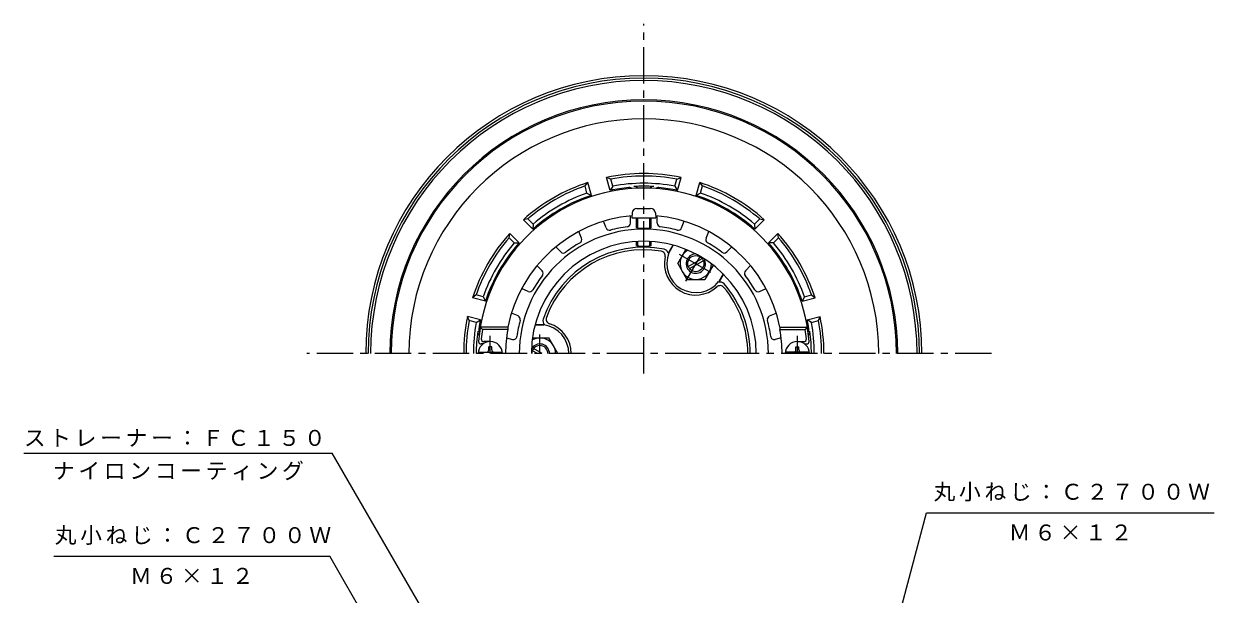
# Model space of a CAD drawing. Units: millimetres, scale not verified. Extents: x -283 to 226, y -346 to 341.
# Drawn here: x -282.8 to 209.5, y 104.5 to 340.5 of the extents above; entities that cross this region are included whole.
import ezdxf

# ---------------------------------------------------------------- set-up
doc = ezdxf.new("R2010")
doc.units = ezdxf.units.MM
doc.header["$LTSCALE"] = 3
doc.linetypes.add('CHAIN1', pattern=[8, 5, -1, 1, -1])
for name, color, linetype, lineweight in [('0-0', 3, 'Continuous', 9), ('0-1', 2, 'Continuous', 9), ('0-2', 6, 'Continuous', 5), ('0-5', 7, 'Continuous', 9)]:
    doc.layers.add(name, color=color, linetype=linetype, lineweight=lineweight)
doc.styles.add('ＭＳ ゴシック', font='')
doc.styles.get('ＭＳ ゴシック').set_extended_font_data('MS Gothic')

msp = doc.modelspace()

# ---------------------------------------------------------------- linework, layer by layer
at = {"layer": '0-0', "linetype": 'CHAIN1'}
for p, q in [((-26.395, 195.877), (-26.395, 340.532)), ((117.369, 204.039), (-165.732, 204.039))]:
    msp.add_line(p, q, dxfattribs=at)
at = {"layer": '0-0'}
for radius in [115, 114, 113]:
    msp.add_arc((-26.395, 204.039), radius, 0, 180, dxfattribs=at)
at = {"layer": '0-1'}
for p, q in [((-40.36, 271.611), (-41.785, 276.932)), ((-40.052, 276.259), (-41.785, 276.932)), ((-39.273, 273.353), (-40.052, 276.259)), ((-13.516, 273.353), (-12.737, 276.259)), ((-12.737, 276.259), (-11.004, 276.932)), ((-12.43, 271.611), (-11.004, 276.932)), ((-50.677, 273.412), (-49.513, 274.862)), ((-49.898, 270.506), (-50.677, 273.412)), ((-48.087, 269.541), (-49.513, 274.862)), ((-39.273, 273.353), (-40.36, 271.611)), ((-13.516, 273.353), (-12.43, 271.611)), ((-4.703, 269.541), (-3.277, 274.862)), ((-2.112, 273.412), (-3.277, 274.862)), ((-2.891, 270.506), (-2.112, 273.412)), ((-49.898, 270.506), (-48.087, 269.541)), ((-2.891, 270.506), (-4.703, 269.541)), ((-74.332, 259.755), (-76.17, 259.471)), ((-72.275, 255.576), (-76.17, 259.471)), ((-72.205, 257.627), (-74.332, 259.755)), ((-72.205, 257.627), (-72.275, 255.576)), ((19.415, 257.627), (21.543, 259.755)), ((19.415, 257.627), (19.485, 255.576)), ((19.485, 255.576), (23.38, 259.471)), ((21.543, 259.755), (23.38, 259.471)), ((-82.11, 251.977), (-81.827, 253.814)), ((-77.931, 249.919), (-81.827, 253.814)), ((25.142, 249.919), (29.037, 253.814)), ((27.193, 249.849), (29.321, 251.977)), ((29.321, 251.977), (29.037, 253.814)), ((-14.407, 248.967), (-16.349, 245.604)), ((-14.207, 248.914), (-16.023, 245.769)), ((27.193, 249.849), (25.142, 249.919)), ((6.374, 237.031), (4.559, 233.887)), ((6.52, 236.885), (4.579, 233.522)), ((-95.768, 228.322), (-97.217, 227.157)), ((-91.896, 225.731), (-97.217, 227.157)), ((-92.861, 227.543), (-95.768, 228.322)), ((-92.861, 227.543), (-91.896, 225.731)), ((40.072, 227.543), (39.107, 225.731)), ((39.107, 225.731), (44.428, 227.157)), ((40.072, 227.543), (42.978, 228.322)), ((42.978, 228.322), (44.428, 227.157)), ((-93.967, 218.004), (-99.288, 219.43)), ((-95.708, 216.918), (-93.967, 218.004)), ((41.177, 218.004), (46.498, 219.43)), ((42.919, 216.918), (41.177, 218.004)), ((-71.351, 215.922), (-67.72, 215.922)), ((-71.298, 216.122), (-67.414, 216.122))]:
    msp.add_line(p, q, dxfattribs=at)
at = {"layer": '0-1', "color": 4}
for p, q in [((-12.395, 241.278), (-8.998, 247.162)), ((-7.99, 240.069), (-2.299, 243.354)), ((-7.49, 239.203), (-1.799, 242.488)), ((2.252, 240.667), (-1.147, 234.778)), ((-72.439, 210.534), (-65.639, 210.534)), ((-61.892, 204.044), (-65.639, 210.534)), ((-70.395, 204.039), (-72.49, 205.249)), ((-68.395, 204.039), (-71.99, 206.115)), ((-61.895, 204.039), (-61.892, 204.044))]:
    msp.add_line(p, q, dxfattribs=at)
at = {"layer": '0-1', "color": 4, "linetype": 'CHAIN1'}
for p, q in [((-11.758, 245.241), (2.08, 237.252)), ((-3.145, 244.309), (-9.11, 233.977)), ((-69.395, 204.039), (-69.395, 211.975))]:
    msp.add_line(p, q, dxfattribs=at)
at = {"layer": '0-1'}
for points in [[(-82.11, 251.977), (-79.983, 249.849), (-77.931, 249.919)], [(-95.708, 216.918), (-98.615, 217.696), (-99.288, 219.43)], [(42.919, 216.918), (45.825, 217.696), (46.498, 219.43)]]:
    msp.add_lwpolyline(points, dxfattribs=at)
at = {"layer": '0-1', "color": 4}
msp.add_lwpolyline([(-12.395, 241.278), (-8.642, 234.778), (-1.147, 234.778)], dxfattribs=at)
msp.add_circle((-4.895, 241.278), 3.324, dxfattribs=at)
at = {"layer": '0-1'}
for centre, radius, start, end in [((-26.395, 204.039), 105, 0, 180), ((-26.395, 204.039), 104.5, 0, 180), ((-26.395, 204.039), 97.141, 0.00002, 180), ((-26.395, 204.039), 74.5, 78.07774, 101.92221), ((-26.395, 204.039), 73.5, 79.29144, 100.70853), ((-26.395, 204.039), 74.5, 108.07776, 131.92223), ((-26.395, 204.039), 73.5, 109.29144, 130.70853), ((-26.395, 204.039), 69, 95.13614, 101.67662), ((-26.395, 204.039), 70.5, 79.47443, 100.52556), ((-32.393, 270.77), 2, 53.16367, 95.13634), ((-26.395, 204.039), 69.3, 90, 93.40726), ((-30.395, 271.22), 2, 39.59988, 93.40761), ((-26.395, 204.039), 69.3, 86.59274, 90), ((-22.395, 271.22), 2, 86.59239, 140.39998), ((-20.397, 270.77), 2, 84.86366, 126.83736), ((-26.395, 204.039), 69, 78.32338, 84.86386), ((-26.395, 204.039), 74.5, 48.07776, 71.92223), ((-26.395, 204.039), 73.5, 49.29144, 70.70853), ((-26.395, 204.039), 69, 108.32333, 131.67662), ((-26.395, 204.039), 70.5, 109.47443, 130.52556), ((-26.395, 204.039), 69, 48.32335, 71.67664), ((-26.395, 204.039), 70.5, 49.47443, 70.52556), ((-26.395, 204.039), 74.5, 138.07776, 161.92223), ((-26.395, 204.039), 73.5, 139.29144, 160.70853), ((-26.395, 204.039), 74.5, 18.07777, 41.92224), ((-26.395, 204.039), 73.5, 19.29144, 40.70853), ((-26.395, 204.039), 70.5, 139.47443, 160.52556), ((-26.395, 204.039), 69, 138.32335, 161.67664), ((-26.395, 204.039), 44, 78.91273, 161.08699), ((-26.395, 204.039), 43, 80.3933, 159.60672), ((-19.553, 244.464), 2, 347.7377, 80.39403), ((-18.318, 245.255), 2, 10.04927, 78.91296), ((-26.395, 204.039), 69, 18.32336, 41.67665), ((-26.395, 204.039), 70.5, 19.47443, 40.52556), ((-4.895, 241.278), 13, 167.73709, 239.99994), ((-4.895, 241.278), 12, 158.02107, 321.97861), ((-4.895, 241.278), 13, 240.00011, 312.26295), ((5.193, 230.177), 2, 39.60594, 132.26227), ((5.261, 231.642), 2, 41.08693, 109.9416), ((-26.395, 204.039), 43, 0, 39.60672), ((-26.395, 204.039), 44, 359.99991, 41.08737), ((-26.395, 204.039), 74.5, 168.07776, 179.99998), ((-26.395, 204.039), 73.5, 169.29146, 179.99998), ((-26.395, 204.039), 70.5, 169.47443, 179.99998), ((-26.395, 204.039), 69, 168.32335, 171.41632), ((-66.127, 217.652), 2, 161.08693, 229.9416), ((-64.825, 218.326), 2, 159.60594, 252.26227), ((-26.395, 204.039), 69, 8.58366, 11.67664), ((-26.395, 204.039), 70.5, 0, 10.52556), ((-26.395, 204.039), 73.5, 359.99998, 10.70853), ((-26.395, 204.039), 74.5, 359.99998, 11.92223), ((-26.395, 204.039), 69.306, 172.31558, 179.99998), ((-93.097, 213.039), 2, 172.31558, 226.35532), ((-92.644, 214.039), 2, 171.41634, 213.38644), ((-69.395, 204.039), 12, 0, 81.97861), ((-69.395, 204.039), 13, 0.00054, 72.26295), ((39.855, 214.039), 2, 325.11624, 8.58366), ((40.307, 213.039), 2, 312.40311, 7.68434), ((-26.395, 204.039), 69.306, 0, 7.6844)]:
    msp.add_arc(centre, radius, start, end, dxfattribs=at)
at = {"layer": '0-1', "color": 4}
for centre, radius, start, end in [((-4.89, 241.276), 6.5, 120.99428, 358.99097), ((-4.895, 241.278), 4, 90.22064, 29.77864), ((-69.395, 204.039), 4, 0, 149.77835), ((-69.395, 204.039), 3.324, 0, 180), ((-69.395, 204.045), 6.5, 359.95093, 118.99136)]:
    msp.add_arc(centre, radius, start, end, dxfattribs=at)
at = {"layer": '0-2'}
for p, q in [((-31.895, 258.04), (-31.895, 261.024)), ((-20.895, 258.04), (-20.895, 261.024)), ((-41.979, 256.034), (-43.121, 258.791)), ((-10.811, 256.034), (-9.669, 258.791)), ((-52.141, 251.825), (-53.283, 254.582)), ((-0.648, 251.825), (0.494, 254.582)), ((-60.69, 246.113), (-62.8, 248.223)), ((7.901, 246.113), (10.011, 248.223)), ((-68.468, 238.334), (-70.578, 240.445)), ((15.679, 238.334), (17.789, 240.445)), ((-74.18, 229.786), (-76.937, 230.928)), ((21.391, 229.786), (24.148, 230.928)), ((-78.39, 219.623), (-81.147, 220.765)), ((25.6, 219.623), (28.357, 220.765)), ((-94.006, 215.039), (-93.15, 214.039)), ((-82.578, 215.039), (-94.006, 215.039)), ((29.789, 215.039), (41.216, 215.039)), ((29.789, 215.039), (29.884, 214.039)), ((29.884, 214.039), (40.361, 214.039)), ((41.216, 215.039), (40.361, 214.039)), ((-92.895, 208.039), (-93.709, 208.039)), ((-89.895, 209.039), (-92.623, 209.039)), ((-83.186, 210.518), (-80.696, 209.927)), ((30.397, 210.518), (27.906, 209.927)), ((37.105, 209.039), (39.834, 209.039)), ((40.105, 208.039), (40.92, 208.039))]:
    msp.add_line(p, q, dxfattribs=at)
at = {"layer": '0-2', "color": 4, "lineweight": 9}
for p, q in [((-31.213, 262.32), (-31.395, 260.246)), ((-29.221, 264.146), (-23.569, 264.146)), ((-21.576, 262.32), (-21.395, 260.246)), ((-31.395, 260.246), (-21.395, 260.246)), ((-29.395, 256.186), (-29.395, 260.246)), ((-28.895, 256.038), (-28.895, 260.246)), ((-23.895, 256.038), (-23.895, 260.246)), ((-23.395, 256.186), (-23.395, 260.246)), ((-29.395, 248.762), (-29.395, 250.442)), ((-28.895, 248.639), (-28.895, 250.472)), ((-23.895, 248.639), (-23.895, 250.472)), ((-23.395, 248.762), (-23.395, 250.442)), ((-90.495, 205.639), (-90.495, 206.789)), ((-89.295, 206.789), (-90.495, 206.789)), ((-89.295, 205.639), (-89.295, 206.789)), ((36.505, 206.789), (37.705, 206.789)), ((36.505, 205.639), (36.505, 206.789)), ((37.705, 205.639), (37.705, 206.789)), ((-94.859, 204.639), (-84.931, 204.639)), ((42.069, 204.639), (32.141, 204.639))]:
    msp.add_line(p, q, dxfattribs=at)
at = {"layer": '0-2', "color": 4, "linetype": 'CHAIN1', "lineweight": 9}
for p, q in [((-89.895, 204.039), (-89.895, 211.349)), ((37.105, 204.039), (37.105, 211.349))]:
    msp.add_line(p, q, dxfattribs=at)
at = {"layer": '0-2'}
msp.add_lwpolyline([(-82.578, 215.039), (-82.673, 214.039), (-93.15, 214.039)], dxfattribs=at)
for centre, radius, start, end in [((-26.395, 204.039), 68.5, 4.248, 175.752), ((-26.395, 204.039), 57.25, 94.93736, 168.92233), ((-26.395, 204.039), 57.25, 11.07767, 85.06264), ((-40.593, 256.608), 1.5, 202.50012, 285.11461), ((-26.395, 204.039), 52.953, 97.38596, 105.11404), ((-33.395, 258.04), 1.5, 277.38527, 0), ((-19.395, 258.04), 1.5, 180.00012, 262.61461), ((-26.395, 204.039), 52.953, 74.88596, 82.61404), ((-12.197, 256.608), 1.5, 254.88527, 337.5), ((-26.395, 204.039), 51.52, 0, 180), ((-53.527, 251.251), 1.5, 299.88527, 22.5), ((0.738, 251.251), 1.5, 157.50012, 240.11461), ((-26.395, 204.039), 46.5, 0, 180), ((-26.395, 204.039), 52.953, 119.88596, 127.61404), ((-26.395, 204.039), 52.953, 52.38596, 60.11404), ((-59.629, 247.173), 1.5, 225.00012, 307.61461), ((6.84, 247.173), 1.5, 232.38527, 315), ((-26.395, 204.039), 52.953, 142.38596, 150.11404), ((-69.529, 237.274), 1.5, 322.38527, 45), ((16.739, 237.274), 1.5, 135.00012, 217.61461), ((-26.395, 204.039), 52.953, 29.88596, 37.61404), ((-73.606, 231.172), 1.5, 247.50012, 330.11461), ((20.817, 231.172), 1.5, 209.88527, 292.5), ((-26.395, 204.039), 52.953, 164.88596, 172.24525), ((-78.964, 218.237), 1.5, 344.88539, 67.49988), ((26.174, 218.237), 1.5, 112.50012, 195.11461), ((-26.395, 204.039), 52.953, 7.75475, 15.11404), ((-26.395, 204.039), 67.5, 171.48038, 174.82343), ((-26.395, 204.039), 57.16, 169.92439, 180), ((-26.395, 204.039), 57.16, 0, 10.07561), ((-26.395, 204.039), 67.5, 5.17657, 8.51962), ((-93.709, 209.039), 1, 175.75238, 270), ((-92.623, 210.039), 1, 174.82291, 270), ((-80.349, 211.387), 1.5, 256.6488, 352.24542), ((27.56, 211.387), 1.5, 187.75458, 283.3512), ((39.834, 210.039), 1, 270, 5.17709), ((40.92, 209.039), 1, 270, 4.24762)]:
    msp.add_arc(centre, radius, start, end, dxfattribs=at)
at = {"layer": '0-2', "color": 4, "lineweight": 9}
for centre, radius, start, end in [((-29.221, 262.146), 2, 90, 174.99998), ((-23.569, 262.146), 2, 5.00002, 90), ((-89.895, 204.039), 5, 0, 180), ((37.105, 204.039), 5, 0, 180), ((-91.495, 205.639), 1, 270, 0), ((-88.295, 205.639), 1, 180, 270), ((35.505, 205.639), 1, 270, 0), ((38.705, 205.639), 1, 180, 270)]:
    msp.add_arc(centre, radius, start, end, dxfattribs=at)
for centre, ratio, start_param, end_param in [((-26.395, 256.186), 0.0891, 6.2831818, 9.4247745), ((-26.395, 248.762), 0.0743, 6.2831635, 9.4247561)]:
    msp.add_ellipse(centre, major_axis=(-3, 0), ratio=ratio, start_param=start_param, end_param=end_param, dxfattribs=at)
at = {"layer": '0-5'}
for p, q in [((-282.799, 162.833), (-155.238, 162.833)), ((-59.734, -2.225), (-155.238, 162.833)), ((37.105, -61.337), (90.55, 138.121)), ((90.55, 138.121), (209.482, 138.121)), ((-270.413, 120.162), (-156.296, 120.162)), ((-84.706, -3.835), (-156.296, 120.162))]:
    msp.add_line(p, q, dxfattribs=at)

# ---------------------------------------------------------------- texts
at = {"layer": '0-5', "char_height": 6.598, "attachment_point": 7, "style": 'ＭＳ ゴシック'}
for s, insert in [('\\T1.17;ストレーナー：ＦＣ１５０', (-282.799, 165.522)), ('\\T1.17;ナイロンコーティング', (-270.768, 151.562)), ('\\T1.17;丸小ねじ：Ｃ２７００Ｗ', (93.421, 142.851)), ('\\T1.17;丸小ねじ：Ｃ２７００Ｗ', (-270.008, 124.891)), ('\\T1.17;Ｍ６×１２', (124.516, 126.622)), ('\\T1.17;Ｍ６×１２', (-238.855, 108.663))]:
    msp.add_mtext(s, dxfattribs=dict(at, insert=insert))

doc.saveas('drawing.dxf')
